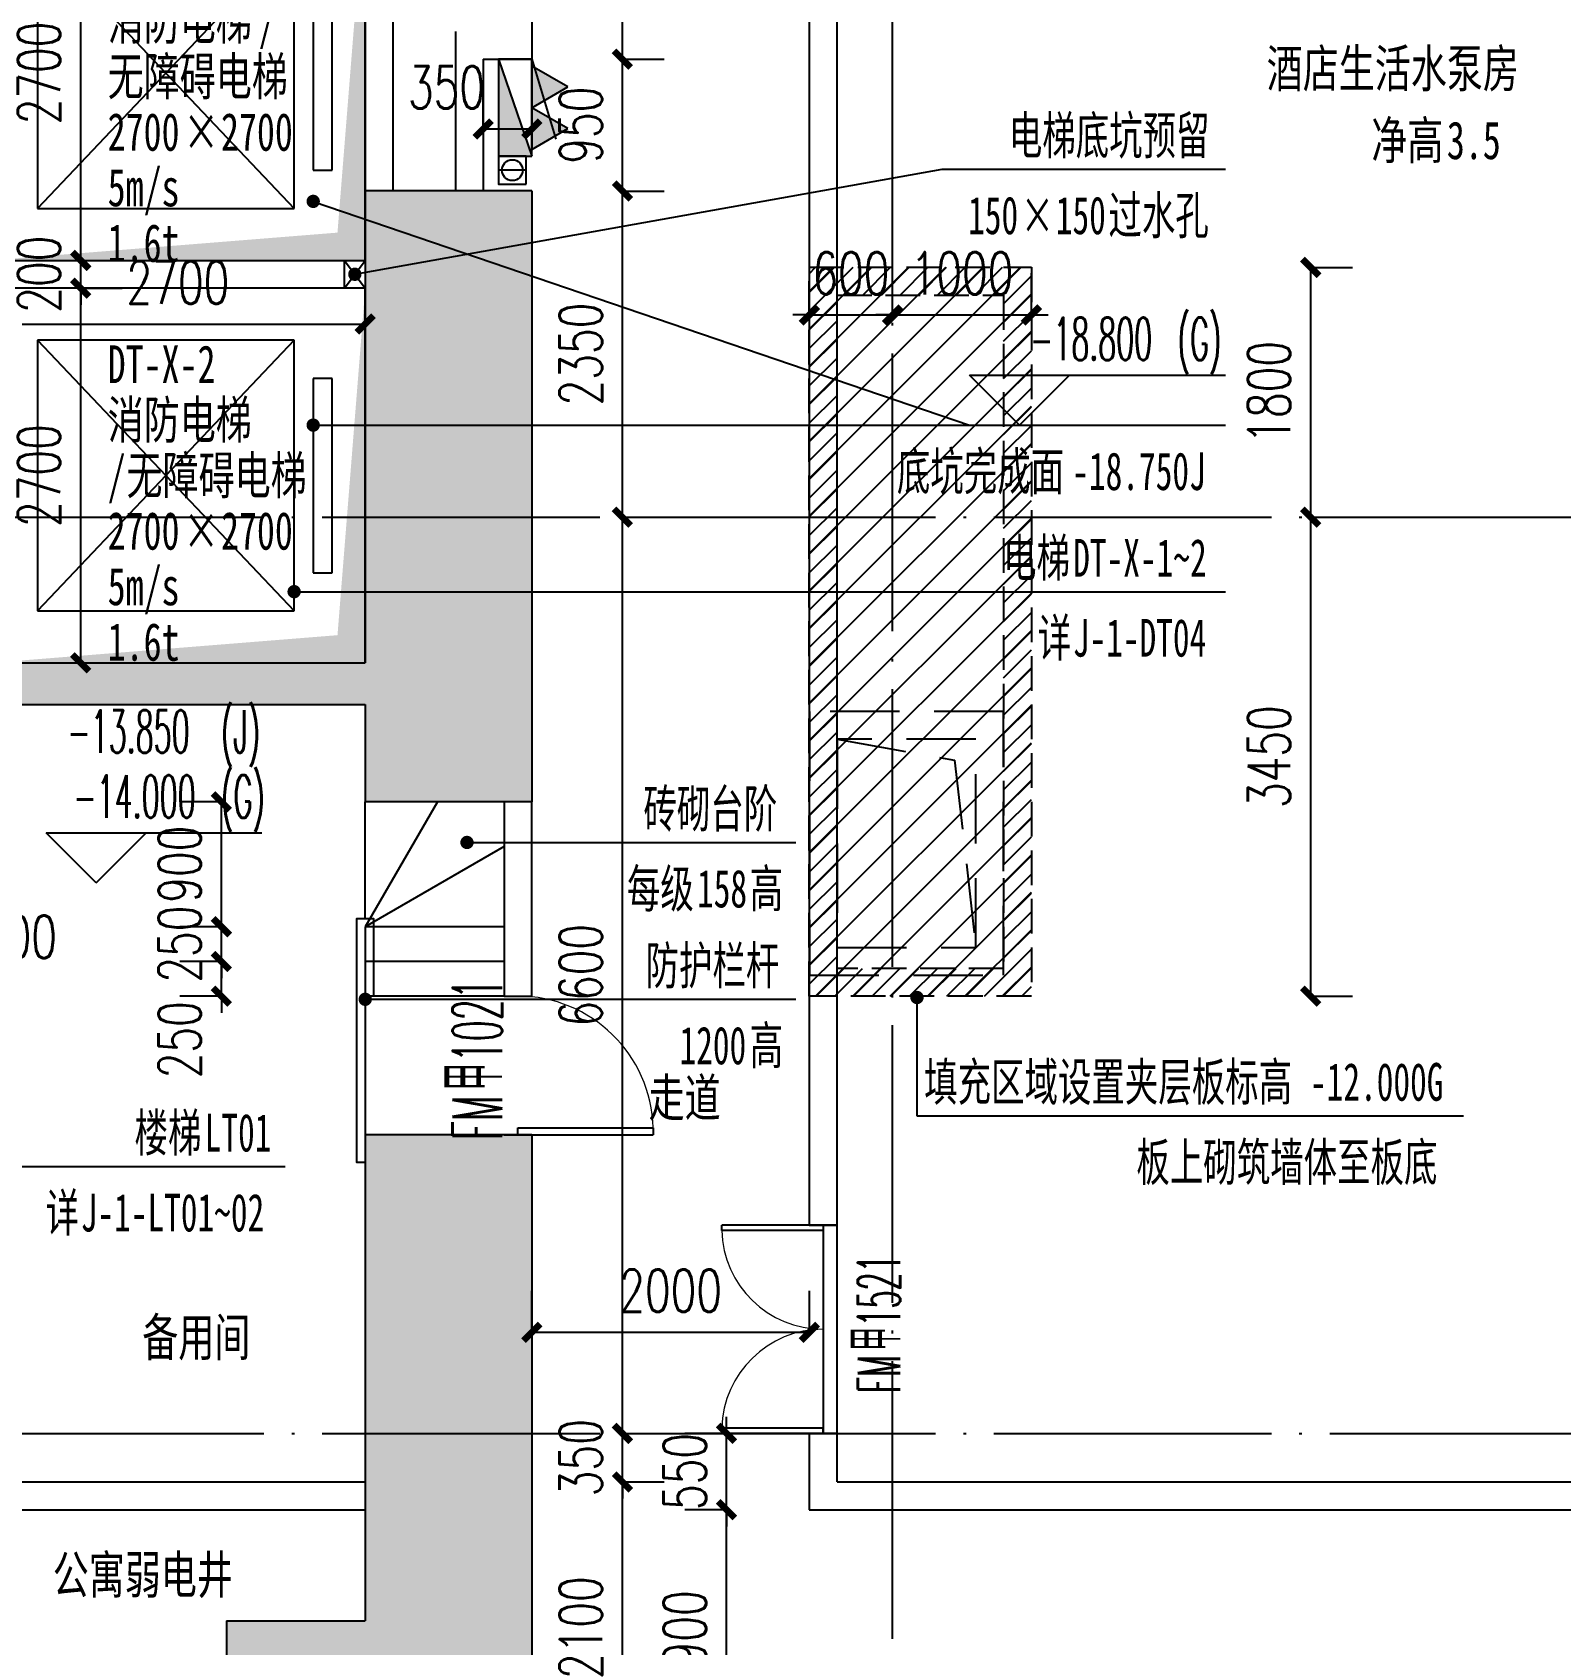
# Model space of a CAD drawing. Header units: millimetres. Extents: x 12325263 to 13848842, y -1463133 to 573208.
# Drawn here: x 12571797 to 12582812, y -1375810 to -1364193 of the extents above; entities that cross this region are included whole.
import ezdxf

# ---------------------------------------------------------------- set-up
doc = ezdxf.new("R2010")
doc.units = ezdxf.units.MM
doc.header["$LTSCALE"] = 1000
for name, pattern in [('ACAD_ISO02W100', [15, 12, -3]), ('DASH', [0.35, 0.25, -0.1]), ('DASHED2', [0.375, 0.25, -0.125]), ('DOTE', [2.42, 2, -0.2, 0.02, -0.2])]:
    doc.linetypes.add(name, pattern=pattern)
for name, color, linetype in [('#s-灭火器', 20, 'Continuous'), ('0夹层', 21, 'Continuous'), ('A-ANNO-DIMS', 83, 'Continuous'), ('A-ANNO-ELEV', 3, 'Continuous'), ('A-ANNO-IDEN', 2, 'Continuous'), ('A-ANNO-TEXT', 7, 'Continuous'), ('A-AXIS', 16, 'DOTE'), ('A-FLOR-EVTR', 2, 'Continuous'), ('A-WALL', 5, 'Continuous'), ('A-WALL-PATT', 8, 'Continuous'), ('A_WALL(防火墙)', 151, 'Continuous'), ('AXIS', 3, 'Continuous'), ('DOOR_FIRE', 1, 'Continuous'), ('DOOR_FIRE_TEXT', 7, 'Continuous'), ('EQUIP_消火栓', 7, 'Continuous'), ('PUB_DIM', 83, 'Continuous'), ('PUB_TEXT', 7, 'Continuous'), ('STAIR', 2, 'Continuous'), ('VPIPE-消防高', 3, 'Continuous'), ('建筑-楼板开洞', 251, 'Continuous'), ('投影线', 6, 'ACAD_ISO02W100'), ('水条件', 1, 'Continuous')]:
    doc.layers.add(name, color=color, linetype=linetype)
doc.styles.add('_TCH_DIM', font='SIMPLEX.shx', dxfattribs={"width": 0.7, "bigfont": 'GBCBIG.shx'})
doc.styles.add('_TCH_DIM_T3', font='SIMPLEX.shx', dxfattribs={"width": 0.705882, "bigfont": 'GBCBIG.shx'})
doc.styles.add('_TCH_WINDOW', font='SIMPLEX', dxfattribs={"width": 0.7, "height": 3.5, "bigfont": 'GBCBIG'})
doc.styles.add('TITXV', font='', dxfattribs={"width": 0.7})
doc.styles.add('宋体', font='', dxfattribs={"width": 0.65})
doc.styles.get('TITXV').set_extended_font_data('SimSun')
doc.styles.get('宋体').set_extended_font_data('SimSun')
doc.dimstyles.new('_TCH_ARCH&&120', dxfattribs={"dimtxt": 306, "dimasz": 120, "dimexe": 300, "dimexo": 360, "dimgap": 147, "dimtad": 1, "dimdec": 0, "dimzin": 0, "dimdsep": 46, "dimtxsty": '_TCH_DIM_T3', "dimblk": 'ARCHTICK', "dimcen": 0.09, "dimclrt": 7, "dimazin": 2, "dimtfac": 1, "dimtdec": 0, "dimtix": 1, "dimtmove": 2, "dimatfit": 3, "dimfxl": 1, "dimfxlon": 1, "dimtolj": 1, "dimtzin": 0, "dimarcsym": 0})

# ---------------------------------------------------------------- blocks, each defined once
blk = doc.blocks.new('asdgadfg')
at = {"layer": 'A-WALL-PATT'}
for points in [[(-30100, 20550), (-30100, 17150), (-29700, 17050), (-28900, 17150), (-28900, 20550)], [(-32800, 17050), (-32600, 16850), (-30100, 16850), (-29700, 17050), (-30100, 17150), (-32800, 17150)], [(-29700, 17050), (-30100, 16850), (-30100, 16150), (-28900, 16150), (-28900, 17150)], [(-30100, 13750), (-30100, 10250), (-28900, 9050), (-28900, 13750)], [(-31100, 9050), (-28900, 9050), (-30100, 10250), (-31100, 10250)]]:
    blk.add_hatch(color=256, dxfattribs=at).paths.add_polyline_path(points)
at = {"layer": 'A-WALL'}
for p, q in [((-30100, 20550), (-30100, 17150)), ((-28900, 20550), (-30100, 20550)), ((-28900, 20550), (-28900, 17150)), ((-32800, 17150), (-30100, 17150)), ((-28900, 17150), (-28900, 16150)), ((-32600, 16850), (-30100, 16850)), ((-30100, 16850), (-30100, 16150)), ((-28900, 16150), (-30100, 16150)), ((-30100, 13750), (-30100, 10250)), ((-28900, 13750), (-30100, 13750)), ((-28900, 13750), (-28900, 9050)), ((-31100, 10250), (-30100, 10250)), ((-31100, 10250), (-31100, 9050))]:
    blk.add_line(p, q, dxfattribs=at)
blk = doc.blocks.new('_ArchTick')
at = {"color": 0, "linetype": 'ByBlock', "const_width": 0.4}
blk.add_lwpolyline([(-0.5, -0.5), (0.5, 0.5)], dxfattribs=at)
blk = doc.blocks.new('*D5329')
at = {"layer": 'A-ANNO-DIMS', "color": 0, "lineweight": -2, "transparency": 16777216}
for p, q in [((311, 375), (612, 375)), ((312, -2325), (312, 375)), ((311, -2325), (612, -2325))]:
    blk.add_line(p, q, dxfattribs=at)
at = {"layer": 'Defpoints', "color": 0, "transparency": 16777216}
for p in [(-338, 375), (312, 375), (-338, -2325)]:
    blk.add_point(p, dxfattribs=at)
at = {"layer": 'A-ANNO-DIMS', "color": 0, "lineweight": -2, "transparency": 16777216, "xscale": 120, "yscale": 120, "zscale": 120}
for p, rotation in [((312, 375), 90), ((312, -2325), 270)]:
    blk.add_blockref('_ArchTick', p, dxfattribs=dict(at, rotation=rotation))
at = {"layer": 'A-ANNO-DIMS', "color": 7, "transparency": 16777216, "insert": (12, -975), "char_height": 306, "attachment_point": 5, "rotation": 90, "style": '_TCH_DIM_T3'}
blk.add_mtext('\\A1;2700', dxfattribs=at)
blk = doc.blocks.new('*D5330')
at = {"layer": 'A-ANNO-DIMS', "color": 0, "lineweight": -2, "transparency": 16777216}
for p, q in [((312, -2325), (312, -2205)), ((311, -2325), (612, -2325)), ((312, -2525), (312, -2325)), ((311, -2525), (612, -2525)), ((312, -2525), (312, -2645))]:
    blk.add_line(p, q, dxfattribs=at)
at = {"layer": 'Defpoints', "color": 0, "transparency": 16777216}
for p in [(-338, -2325), (312, -2325), (-338, -2525)]:
    blk.add_point(p, dxfattribs=at)
at = {"layer": 'A-ANNO-DIMS', "color": 0, "lineweight": -2, "transparency": 16777216, "xscale": 120, "yscale": 120, "zscale": 120}
for p, rotation in [((312, -2325), 270), ((312, -2525), 90)]:
    blk.add_blockref('_ArchTick', p, dxfattribs=dict(at, rotation=rotation))
at = {"layer": 'A-ANNO-DIMS', "color": 7, "transparency": 16777216, "insert": (12, -2425), "char_height": 306, "attachment_point": 5, "rotation": 90, "style": '_TCH_DIM_T3'}
blk.add_mtext('\\A1;200', dxfattribs=at)
blk = doc.blocks.new('*D5331')
at = {"layer": 'A-ANNO-DIMS', "color": 0, "lineweight": -2, "transparency": 16777216}
for p, q in [((311, -2525), (612, -2525)), ((312, -5225), (312, -2525)), ((311, -5225), (612, -5225))]:
    blk.add_line(p, q, dxfattribs=at)
at = {"layer": 'Defpoints', "color": 0, "transparency": 16777216}
for p in [(-338, -2525), (312, -2525), (-338, -5225)]:
    blk.add_point(p, dxfattribs=at)
at = {"layer": 'A-ANNO-DIMS', "color": 0, "lineweight": -2, "transparency": 16777216, "xscale": 120, "yscale": 120, "zscale": 120}
for p, rotation in [((312, -2525), 90), ((312, -5225), 270)]:
    blk.add_blockref('_ArchTick', p, dxfattribs=dict(at, rotation=rotation))
at = {"layer": 'A-ANNO-DIMS', "color": 7, "transparency": 16777216, "insert": (12, -3875), "char_height": 306, "attachment_point": 5, "rotation": 90, "style": '_TCH_DIM_T3'}
blk.add_mtext('\\A1;2700', dxfattribs=at)
blk = doc.blocks.new('*D5332')
at = {"layer": 'A-ANNO-DIMS', "color": 0, "lineweight": -2, "transparency": 16777216}
for p, q in [((-338, -2783), (-338, -3084)), ((-338, -2784), (2362, -2784)), ((2362, -2783), (2362, -3084))]:
    blk.add_line(p, q, dxfattribs=at)
at = {"layer": 'Defpoints', "color": 0, "transparency": 16777216}
for p in [(-338, -2325), (2362, -2325), (2362, -2784)]:
    blk.add_point(p, dxfattribs=at)
at = {"layer": 'A-ANNO-DIMS', "color": 0, "lineweight": -2, "transparency": 16777216, "xscale": 120, "yscale": 120, "zscale": 120, "rotation": 180}
blk.add_blockref('_ArchTick', (-338, -2784), dxfattribs=at)
at = {"layer": 'A-ANNO-DIMS', "color": 0, "lineweight": -2, "transparency": 16777216, "xscale": 120, "yscale": 120, "zscale": 120}
blk.add_blockref('_ArchTick', (2362, -2784), dxfattribs=at)
at = {"layer": 'A-ANNO-DIMS', "color": 7, "transparency": 16777216, "insert": (1012, -2484), "char_height": 306, "attachment_point": 5, "style": '_TCH_DIM_T3'}
blk.add_mtext('\\A1;2700', dxfattribs=at)
blk = doc.blocks.new('asdfadfadgf')
for p, q in [((0, 100), (150, 300)), ((0, 300), (150, 100))]:
    blk.add_line(p, q)
blk.add_lwpolyline([(150, 300), (150, 100), (0, 100), (0, 300)], close=True)
blk = doc.blocks.new('管位')
at = {"layer": '水条件'}
blk.add_line((12573126, 675360), (12573126, 675160), dxfattribs=at)
blk.add_lwpolyline([(12573026, 675360), (12573226, 675360), (12573226, 675160), (12573026, 675160)], close=True, dxfattribs=at)
blk = doc.blocks.new('灭火器')
at = {"layer": '#s-灭火器', "ltscale": 1000}
for points in [[(292444, 59707), (292144, 59707), (292294, 59447)], [(292744, 59707), (292444, 59707), (292594, 59447)]]:
    blk.add_hatch(color=256, dxfattribs=at).paths.add_polyline_path(points)
for points in [[(292294, 59447), (292444, 59707), (292144, 59707)], [(292594, 59447), (292744, 59707), (292444, 59707)]]:
    blk.add_lwpolyline(points, close=True, dxfattribs=at)
blk = doc.blocks.new('$TWTSYS$00000508')
for p, q in [((-0.5, 0.5), (0.324, 1.224)), ((-0.5, 0.5), (-0.5, -0.5)), ((-0.5, -0.5), (0.5, 0.5)), ((0.5, 0.5), (-0.5, 0.5)), ((0.5, -0.5), (0.5, 0.5)), ((-0.5, -0.5), (0.5, -0.5))]:
    blk.add_line(p, q)
blk.add_solid([(0.5, -0.5), (0.5, 0.5), (-0.5, -0.5)])
blk = doc.blocks.new('消火栓')
at = {"layer": '#s-灭火器', "rotation": 180.0000000000001}
blk.add_blockref('灭火器', (12864422, 734932), dxfattribs=at)
at = {"layer": 'EQUIP_消火栓', "xscale": 700, "yscale": 240, "zscale": 700}
blk.add_blockref('$TWTSYS$00000508', (12571978, 675105), dxfattribs=at)
blk = doc.blocks.new('asdfsadfasdfsa')
at = {"layer": 'VPIPE-消防高'}
blk.add_circle((17060, -9750), 75, dxfattribs=at)
at = {"rotation": 270}
blk.add_blockref('消火栓', (-658025, 12562678), dxfattribs=at)
at = {"layer": '水条件', "xscale": -1, "rotation": 270}
blk.add_blockref('管位', (-658200, -12582876), dxfattribs=at)
blk = doc.blocks.new('agadgsgh')
at = {"layer": '投影线', "linetype": 'DASHED2', "ltscale": 2}
for points in [[(4500, -68700), (4500, -66800), (3100, -66800), (3100, -68700)], [(4300, -68500), (4300, -67000), (3300, -67000), (3300, -68500)]]:
    blk.add_lwpolyline(points, close=True, dxfattribs=at)
blk.add_lwpolyline([(3300, -67000), (4147, -67151), (4300, -68500)], dxfattribs=at)
blk = doc.blocks.new('qlzw')
at = {"layer": 'A-AXIS'}
for p, q in [((12444566.8, 979489.8), (12444566.8, 1082089.8)), ((12411416.8, 1014189.8), (12486866.8, 1014189.8)), ((12411416.8, 1007589.8), (12486866.8, 1007589.8))]:
    blk.add_line(p, q, dxfattribs=at)
blk = doc.blocks.new('*D3211')
at = {"layer": 'A-ANNO-DIMS', "color": 0, "lineweight": -2, "transparency": 16777216}
for p, q in [((12573160, -1370887), (12573160, -1370767)), ((12573161, -1370887), (12572860, -1370887)), ((12573160, -1371137), (12573160, -1370887)), ((12573161, -1371137), (12572860, -1371137)), ((12573160, -1371137), (12573160, -1371257))]:
    blk.add_line(p, q, dxfattribs=at)
at = {"layer": 'Defpoints', "color": 0, "transparency": 16777216}
for p in [(12573160, -1370887), (12574197, -1370887), (12574197, -1371137)]:
    blk.add_point(p, dxfattribs=at)
at = {"layer": 'A-ANNO-DIMS', "color": 0, "lineweight": -2, "transparency": 16777216, "xscale": 120, "yscale": 120, "zscale": 120}
for p, rotation in [((12573160, -1370887), 270), ((12573160, -1371137), 90)]:
    blk.add_blockref('_ArchTick', p, dxfattribs=dict(at, rotation=rotation))
at = {"layer": 'A-ANNO-DIMS', "color": 7, "transparency": 16777216, "insert": (12572860, -1371451), "char_height": 306, "attachment_point": 5, "rotation": 90, "style": '_TCH_DIM_T3'}
blk.add_mtext('\\A1;250', dxfattribs=at)
blk = doc.blocks.new('*D3212')
at = {"layer": 'A-ANNO-DIMS', "color": 0, "lineweight": -2, "transparency": 16777216}
for p, q in [((12573160, -1370637), (12573160, -1370517)), ((12573161, -1370637), (12572860, -1370637)), ((12573160, -1370887), (12573160, -1370637)), ((12573161, -1370887), (12572860, -1370887)), ((12573160, -1370887), (12573160, -1371007))]:
    blk.add_line(p, q, dxfattribs=at)
at = {"layer": 'Defpoints', "color": 0, "transparency": 16777216}
for p in [(12573160, -1370637), (12574197, -1370637), (12574197, -1370887)]:
    blk.add_point(p, dxfattribs=at)
at = {"layer": 'A-ANNO-DIMS', "color": 0, "lineweight": -2, "transparency": 16777216, "xscale": 120, "yscale": 120, "zscale": 120}
for p, rotation in [((12573160, -1370637), 270), ((12573160, -1370887), 90)]:
    blk.add_blockref('_ArchTick', p, dxfattribs=dict(at, rotation=rotation))
at = {"layer": 'A-ANNO-DIMS', "color": 7, "transparency": 16777216, "insert": (12572860, -1370762), "char_height": 306, "attachment_point": 5, "rotation": 90, "style": '_TCH_DIM_T3'}
blk.add_mtext('\\A1;250', dxfattribs=at)
blk = doc.blocks.new('*D3213')
at = {"layer": 'A-ANNO-DIMS', "color": 0, "lineweight": -2, "transparency": 16777216}
for p, q in [((12573161, -1369737), (12572860, -1369737)), ((12573160, -1370637), (12573160, -1369737)), ((12573161, -1370637), (12572860, -1370637))]:
    blk.add_line(p, q, dxfattribs=at)
at = {"layer": 'Defpoints', "color": 0, "transparency": 16777216}
for p in [(12573160, -1369737), (12574197, -1369737), (12574197, -1370637)]:
    blk.add_point(p, dxfattribs=at)
at = {"layer": 'A-ANNO-DIMS', "color": 0, "lineweight": -2, "transparency": 16777216, "xscale": 120, "yscale": 120, "zscale": 120}
for p, rotation in [((12573160, -1369737), 90), ((12573160, -1370637), 270)]:
    blk.add_blockref('_ArchTick', p, dxfattribs=dict(at, rotation=rotation))
at = {"layer": 'A-ANNO-DIMS', "color": 7, "transparency": 16777216, "insert": (12572860, -1370187), "char_height": 306, "attachment_point": 5, "rotation": 90, "style": '_TCH_DIM_T3'}
blk.add_mtext('\\A1;900', dxfattribs=at)
blk = doc.blocks.new('*D3240')
at = {"layer": 'A-ANNO-DIMS', "color": 0, "lineweight": -2, "transparency": 16777216}
for p, q in [((12575047, -1364891), (12575047, -1364590)), ((12575397, -1364891), (12575397, -1364590)), ((12575047, -1364890), (12575397, -1364890))]:
    blk.add_line(p, q, dxfattribs=at)
at = {"layer": 'Defpoints', "color": 0, "transparency": 16777216}
for p in [(12575397, -1364890), (12575047, -1365357), (12575397, -1365357)]:
    blk.add_point(p, dxfattribs=at)
at = {"layer": 'A-ANNO-DIMS', "color": 0, "lineweight": -2, "transparency": 16777216, "xscale": 120, "yscale": 120, "zscale": 120, "rotation": 180}
blk.add_blockref('_ArchTick', (12575047, -1364890), dxfattribs=at)
at = {"layer": 'A-ANNO-DIMS', "color": 0, "lineweight": -2, "transparency": 16777216, "xscale": 120, "yscale": 120, "zscale": 120}
blk.add_blockref('_ArchTick', (12575397, -1364890), dxfattribs=at)
at = {"layer": 'A-ANNO-DIMS', "color": 7, "transparency": 16777216, "insert": (12574782, -1364590), "char_height": 306, "attachment_point": 5, "style": '_TCH_DIM_T3'}
blk.add_mtext('\\A1;350', dxfattribs=at)
blk = doc.blocks.new('*D3365')
at = {"layer": 'A-ANNO-DIMS', "color": 0, "lineweight": -2, "transparency": 16777216}
for p, q in [((12581009, -1365887), (12581310, -1365887)), ((12581010, -1367687), (12581010, -1365887)), ((12581009, -1367687), (12581310, -1367687))]:
    blk.add_line(p, q, dxfattribs=at)
at = {"layer": 'Defpoints', "color": 0, "transparency": 16777216}
for p in [(12578997, -1365887), (12581010, -1365887), (12578997, -1367687)]:
    blk.add_point(p, dxfattribs=at)
at = {"layer": 'A-ANNO-DIMS', "color": 0, "lineweight": -2, "transparency": 16777216, "xscale": 120, "yscale": 120, "zscale": 120}
for p, rotation in [((12581010, -1365887), 90), ((12581010, -1367687), 270)]:
    blk.add_blockref('_ArchTick', p, dxfattribs=dict(at, rotation=rotation))
at = {"layer": 'A-ANNO-DIMS', "color": 7, "transparency": 16777216, "insert": (12580710, -1366787), "char_height": 306, "attachment_point": 5, "rotation": 90, "style": '_TCH_DIM_T3'}
blk.add_mtext('\\A1;1800', dxfattribs=at)
blk = doc.blocks.new('*D3366')
at = {"layer": 'A-ANNO-DIMS', "color": 0, "lineweight": -2, "transparency": 16777216}
for p, q in [((12581009, -1367687), (12581310, -1367687)), ((12581010, -1371137), (12581010, -1367687)), ((12581009, -1371137), (12581310, -1371137))]:
    blk.add_line(p, q, dxfattribs=at)
at = {"layer": 'Defpoints', "color": 0, "transparency": 16777216}
for p in [(12578997, -1367687), (12581010, -1367687), (12578997, -1371137)]:
    blk.add_point(p, dxfattribs=at)
at = {"layer": 'A-ANNO-DIMS', "color": 0, "lineweight": -2, "transparency": 16777216, "xscale": 120, "yscale": 120, "zscale": 120}
for p, rotation in [((12581010, -1367687), 90), ((12581010, -1371137), 270)]:
    blk.add_blockref('_ArchTick', p, dxfattribs=dict(at, rotation=rotation))
at = {"layer": 'A-ANNO-DIMS', "color": 7, "transparency": 16777216, "insert": (12580710, -1369412), "char_height": 306, "attachment_point": 5, "rotation": 90, "style": '_TCH_DIM_T3'}
blk.add_mtext('\\A1;3450', dxfattribs=at)
blk = doc.blocks.new('*D3367')
at = {"layer": 'A-ANNO-DIMS', "color": 0, "lineweight": -2, "transparency": 16777216}
for p, q in [((12577397, -1366231), (12577397, -1365930)), ((12577997, -1366231), (12577997, -1365930)), ((12577397, -1366230), (12577277, -1366230)), ((12577397, -1366230), (12577997, -1366230)), ((12577997, -1366230), (12578117, -1366230))]:
    blk.add_line(p, q, dxfattribs=at)
at = {"layer": 'Defpoints', "color": 0, "transparency": 16777216}
for p in [(12577997, -1366230), (12577397, -1366897), (12577997, -1366897)]:
    blk.add_point(p, dxfattribs=at)
at = {"layer": 'A-ANNO-DIMS', "color": 0, "lineweight": -2, "transparency": 16777216, "xscale": 120, "yscale": 120, "zscale": 120}
blk.add_blockref('_ArchTick', (12577397, -1366230), dxfattribs=at)
at = {"layer": 'A-ANNO-DIMS', "color": 0, "lineweight": -2, "transparency": 16777216, "xscale": 120, "yscale": 120, "zscale": 120, "rotation": 180}
blk.add_blockref('_ArchTick', (12577997, -1366230), dxfattribs=at)
at = {"layer": 'A-ANNO-DIMS', "color": 7, "transparency": 16777216, "insert": (12577697, -1365930), "char_height": 306, "attachment_point": 5, "style": '_TCH_DIM_T3'}
blk.add_mtext('\\A1;600', dxfattribs=at)
blk = doc.blocks.new('*D3368')
at = {"layer": 'A-ANNO-DIMS', "color": 0, "lineweight": -2, "transparency": 16777216}
for p, q in [((12577997, -1366231), (12577997, -1365930)), ((12578997, -1366231), (12578997, -1365930)), ((12577997, -1366230), (12577877, -1366230)), ((12577997, -1366230), (12578997, -1366230)), ((12578997, -1366230), (12579117, -1366230))]:
    blk.add_line(p, q, dxfattribs=at)
at = {"layer": 'Defpoints', "color": 0, "transparency": 16777216}
for p in [(12578997, -1366230), (12577997, -1366897), (12578997, -1366897)]:
    blk.add_point(p, dxfattribs=at)
at = {"layer": 'A-ANNO-DIMS', "color": 0, "lineweight": -2, "transparency": 16777216, "xscale": 120, "yscale": 120, "zscale": 120}
blk.add_blockref('_ArchTick', (12577997, -1366230), dxfattribs=at)
at = {"layer": 'A-ANNO-DIMS', "color": 0, "lineweight": -2, "transparency": 16777216, "xscale": 120, "yscale": 120, "zscale": 120, "rotation": 180}
blk.add_blockref('_ArchTick', (12578997, -1366230), dxfattribs=at)
at = {"layer": 'A-ANNO-DIMS', "color": 7, "transparency": 16777216, "insert": (12578497, -1365930), "char_height": 306, "attachment_point": 5, "style": '_TCH_DIM_T3'}
blk.add_mtext('\\A1;1000', dxfattribs=at)
blk = doc.blocks.new('*D3398')
at = {"layer": 'A-ANNO-DIMS', "color": 0, "lineweight": -2, "transparency": 16777216}
for p, q in [((12571297, -1371010), (12571177, -1371010)), ((12571297, -1371009), (12571297, -1371310)), ((12571297, -1371010), (12571397, -1371010)), ((12571397, -1371009), (12571397, -1371310)), ((12571397, -1371010), (12571517, -1371010))]:
    blk.add_line(p, q, dxfattribs=at)
at = {"layer": 'Defpoints', "color": 0, "transparency": 16777216}
for p in [(12571297, -1370037), (12571397, -1370037), (12571397, -1371010)]:
    blk.add_point(p, dxfattribs=at)
at = {"layer": 'A-ANNO-DIMS', "color": 0, "lineweight": -2, "transparency": 16777216, "xscale": 120, "yscale": 120, "zscale": 120}
blk.add_blockref('_ArchTick', (12571297, -1371010), dxfattribs=at)
at = {"layer": 'A-ANNO-DIMS', "color": 0, "lineweight": -2, "transparency": 16777216, "xscale": 120, "yscale": 120, "zscale": 120, "rotation": 180}
blk.add_blockref('_ArchTick', (12571397, -1371010), dxfattribs=at)
at = {"layer": 'A-ANNO-DIMS', "color": 7, "transparency": 16777216, "insert": (12571697, -1370710), "char_height": 306, "attachment_point": 5, "style": '_TCH_DIM_T3'}
blk.add_mtext('\\A1;100', dxfattribs=at)
blk = doc.blocks.new('*D3491')
at = {"layer": 'Defpoints', "color": 0, "transparency": 16777216}
for p in [(12576800, -1374287), (12577497, -1374287), (12577497, -1374837)]:
    blk.add_point(p, dxfattribs=at)
at = {"layer": 'PUB_DIM', "color": 0, "lineweight": -2, "transparency": 16777216}
for p, q in [((12576800, -1374287), (12576800, -1374167)), ((12576801, -1374287), (12576500, -1374287)), ((12576800, -1374837), (12576800, -1374287)), ((12576801, -1374837), (12576500, -1374837)), ((12576800, -1374837), (12576800, -1374957))]:
    blk.add_line(p, q, dxfattribs=at)
at = {"layer": 'PUB_DIM', "color": 0, "lineweight": -2, "transparency": 16777216, "xscale": 120, "yscale": 120, "zscale": 120}
for p, rotation in [((12576800, -1374287), 270), ((12576800, -1374837), 90)]:
    blk.add_blockref('_ArchTick', p, dxfattribs=dict(at, rotation=rotation))
at = {"layer": 'PUB_DIM', "color": 7, "transparency": 16777216, "insert": (12576500, -1374562), "char_height": 306, "attachment_point": 5, "rotation": 90, "style": '_TCH_DIM_T3'}
blk.add_mtext('\\A1;550', dxfattribs=at)
blk = doc.blocks.new('*D3492')
at = {"layer": 'Defpoints', "color": 0, "transparency": 16777216}
for p in [(12576800, -1374837), (12577497, -1374837), (12577497, -1376737)]:
    blk.add_point(p, dxfattribs=at)
at = {"layer": 'PUB_DIM', "color": 0, "lineweight": -2, "transparency": 16777216}
for p, q in [((12576801, -1374837), (12576500, -1374837)), ((12576800, -1376737), (12576800, -1374837)), ((12576801, -1376737), (12576500, -1376737))]:
    blk.add_line(p, q, dxfattribs=at)
at = {"layer": 'PUB_DIM', "color": 0, "lineweight": -2, "transparency": 16777216, "xscale": 120, "yscale": 120, "zscale": 120}
for p, rotation in [((12576800, -1374837), 90), ((12576800, -1376737), 270)]:
    blk.add_blockref('_ArchTick', p, dxfattribs=dict(at, rotation=rotation))
at = {"layer": 'PUB_DIM', "color": 7, "transparency": 16777216, "insert": (12576500, -1375787), "char_height": 306, "attachment_point": 5, "rotation": 90, "style": '_TCH_DIM_T3'}
blk.add_mtext('\\A1;1900', dxfattribs=at)
blk = doc.blocks.new('*D3501')
at = {"layer": 'Defpoints', "color": 0, "transparency": 16777216}
for p in [(12575397, -1363137), (12576050, -1363137), (12575397, -1364387)]:
    blk.add_point(p, dxfattribs=at)
at = {"layer": 'PUB_DIM', "color": 0, "lineweight": -2, "transparency": 16777216}
for p, q in [((12576049, -1363137), (12576350, -1363137)), ((12576050, -1364387), (12576050, -1363137)), ((12576049, -1364387), (12576350, -1364387))]:
    blk.add_line(p, q, dxfattribs=at)
at = {"layer": 'PUB_DIM', "color": 0, "lineweight": -2, "transparency": 16777216, "xscale": 120, "yscale": 120, "zscale": 120}
for p, rotation in [((12576050, -1363137), 90), ((12576050, -1364387), 270)]:
    blk.add_blockref('_ArchTick', p, dxfattribs=dict(at, rotation=rotation))
at = {"layer": 'PUB_DIM', "color": 7, "transparency": 16777216, "insert": (12575750, -1363762), "char_height": 306, "attachment_point": 5, "rotation": 90, "style": '_TCH_DIM_T3'}
blk.add_mtext('\\A1;1250', dxfattribs=at)
blk = doc.blocks.new('*D3502')
at = {"layer": 'Defpoints', "color": 0, "transparency": 16777216}
for p in [(12575397, -1364387), (12576050, -1364387), (12575397, -1365337)]:
    blk.add_point(p, dxfattribs=at)
at = {"layer": 'PUB_DIM', "color": 0, "lineweight": -2, "transparency": 16777216}
for p, q in [((12576049, -1364387), (12576350, -1364387)), ((12576050, -1365337), (12576050, -1364387)), ((12576049, -1365337), (12576350, -1365337))]:
    blk.add_line(p, q, dxfattribs=at)
at = {"layer": 'PUB_DIM', "color": 0, "lineweight": -2, "transparency": 16777216, "xscale": 120, "yscale": 120, "zscale": 120}
for p, rotation in [((12576050, -1364387), 90), ((12576050, -1365337), 270)]:
    blk.add_blockref('_ArchTick', p, dxfattribs=dict(at, rotation=rotation))
at = {"layer": 'PUB_DIM', "color": 7, "transparency": 16777216, "insert": (12575750, -1364862), "char_height": 306, "attachment_point": 5, "rotation": 90, "style": '_TCH_DIM_T3'}
blk.add_mtext('\\A1;950', dxfattribs=at)
blk = doc.blocks.new('*D3503')
at = {"layer": 'Defpoints', "color": 0, "transparency": 16777216}
for p in [(12575397, -1365337), (12576050, -1365337), (12575397, -1367687)]:
    blk.add_point(p, dxfattribs=at)
at = {"layer": 'PUB_DIM', "color": 0, "lineweight": -2, "transparency": 16777216}
for p, q in [((12576049, -1365337), (12576350, -1365337)), ((12576050, -1367687), (12576050, -1365337)), ((12576049, -1367687), (12576350, -1367687))]:
    blk.add_line(p, q, dxfattribs=at)
at = {"layer": 'PUB_DIM', "color": 0, "lineweight": -2, "transparency": 16777216, "xscale": 120, "yscale": 120, "zscale": 120}
for p, rotation in [((12576050, -1365337), 90), ((12576050, -1367687), 270)]:
    blk.add_blockref('_ArchTick', p, dxfattribs=dict(at, rotation=rotation))
at = {"layer": 'PUB_DIM', "color": 7, "transparency": 16777216, "insert": (12575750, -1366512), "char_height": 306, "attachment_point": 5, "rotation": 90, "style": '_TCH_DIM_T3'}
blk.add_mtext('\\A1;2350', dxfattribs=at)
blk = doc.blocks.new('*D3504')
at = {"layer": 'Defpoints', "color": 0, "transparency": 16777216}
for p in [(12575397, -1367687), (12576050, -1367687), (12575397, -1374287)]:
    blk.add_point(p, dxfattribs=at)
at = {"layer": 'PUB_DIM', "color": 0, "lineweight": -2, "transparency": 16777216}
for p, q in [((12576049, -1367687), (12576350, -1367687)), ((12576050, -1374287), (12576050, -1367687)), ((12576049, -1374287), (12576350, -1374287))]:
    blk.add_line(p, q, dxfattribs=at)
at = {"layer": 'PUB_DIM', "color": 0, "lineweight": -2, "transparency": 16777216, "xscale": 120, "yscale": 120, "zscale": 120}
for p, rotation in [((12576050, -1367687), 90), ((12576050, -1374287), 270)]:
    blk.add_blockref('_ArchTick', p, dxfattribs=dict(at, rotation=rotation))
at = {"layer": 'PUB_DIM', "color": 7, "transparency": 16777216, "insert": (12575750, -1370987), "char_height": 306, "attachment_point": 5, "rotation": 90, "style": '_TCH_DIM_T3'}
blk.add_mtext('\\A1;6600', dxfattribs=at)
blk = doc.blocks.new('*D3505')
at = {"layer": 'Defpoints', "color": 0, "transparency": 16777216}
for p in [(12575397, -1374287), (12576050, -1374287), (12575397, -1374637)]:
    blk.add_point(p, dxfattribs=at)
at = {"layer": 'PUB_DIM', "color": 0, "lineweight": -2, "transparency": 16777216}
for p, q in [((12576050, -1374287), (12576050, -1374167)), ((12576049, -1374287), (12576350, -1374287)), ((12576050, -1374637), (12576050, -1374287)), ((12576049, -1374637), (12576350, -1374637)), ((12576050, -1374637), (12576050, -1374757))]:
    blk.add_line(p, q, dxfattribs=at)
at = {"layer": 'PUB_DIM', "color": 0, "lineweight": -2, "transparency": 16777216, "xscale": 120, "yscale": 120, "zscale": 120}
for p, rotation in [((12576050, -1374287), 270), ((12576050, -1374637), 90)]:
    blk.add_blockref('_ArchTick', p, dxfattribs=dict(at, rotation=rotation))
at = {"layer": 'PUB_DIM', "color": 7, "transparency": 16777216, "insert": (12575750, -1374462), "char_height": 306, "attachment_point": 5, "rotation": 90, "style": '_TCH_DIM_T3'}
blk.add_mtext('\\A1;350', dxfattribs=at)
blk = doc.blocks.new('*D3506')
at = {"layer": 'Defpoints', "color": 0, "transparency": 16777216}
for p in [(12575397, -1374637), (12576050, -1374637), (12575397, -1376737)]:
    blk.add_point(p, dxfattribs=at)
at = {"layer": 'PUB_DIM', "color": 0, "lineweight": -2, "transparency": 16777216}
for p, q in [((12576049, -1374637), (12576350, -1374637)), ((12576050, -1376737), (12576050, -1374637)), ((12576049, -1376737), (12576350, -1376737))]:
    blk.add_line(p, q, dxfattribs=at)
at = {"layer": 'PUB_DIM', "color": 0, "lineweight": -2, "transparency": 16777216, "xscale": 120, "yscale": 120, "zscale": 120}
for p, rotation in [((12576050, -1374637), 90), ((12576050, -1376737), 270)]:
    blk.add_blockref('_ArchTick', p, dxfattribs=dict(at, rotation=rotation))
at = {"layer": 'PUB_DIM', "color": 7, "transparency": 16777216, "insert": (12575750, -1375687), "char_height": 306, "attachment_point": 5, "rotation": 90, "style": '_TCH_DIM_T3'}
blk.add_mtext('\\A1;2100', dxfattribs=at)
blk = doc.blocks.new('*D3677')
at = {"layer": 'A-ANNO-DIMS', "color": 0, "lineweight": -2, "transparency": 16777216}
for p, q in [((12575397, -1373560), (12575397, -1373259)), ((12577397, -1373560), (12577397, -1373259)), ((12575397, -1373559), (12577397, -1373559))]:
    blk.add_line(p, q, dxfattribs=at)
at = {"layer": 'Defpoints', "color": 0, "transparency": 16777216}
for p in [(12577397, -1373559), (12575397, -1374537), (12577397, -1374537)]:
    blk.add_point(p, dxfattribs=at)
at = {"layer": 'A-ANNO-DIMS', "color": 0, "lineweight": -2, "transparency": 16777216, "xscale": 120, "yscale": 120, "zscale": 120, "rotation": 180}
blk.add_blockref('_ArchTick', (12575397, -1373559), dxfattribs=at)
at = {"layer": 'A-ANNO-DIMS', "color": 0, "lineweight": -2, "transparency": 16777216, "xscale": 120, "yscale": 120, "zscale": 120}
blk.add_blockref('_ArchTick', (12577397, -1373559), dxfattribs=at)
at = {"layer": 'A-ANNO-DIMS', "color": 7, "transparency": 16777216, "insert": (12576397, -1373259), "char_height": 306, "attachment_point": 5, "style": '_TCH_DIM_T3'}
blk.add_mtext('\\A1;2000', dxfattribs=at)
blk = doc.blocks.new('$DorLib2D$00000002')
for p, q in [((-0.5, 0), (-0.5, 0.4875)), ((-0.475, 0.4875), (-0.5, 0.4875)), ((-0.475, 0), (-0.475, 0.4875)), ((0.475, 0), (0.475, 0.4875)), ((0.475, 0.4875), (0.5, 0.4875)), ((0.5, 0), (0.5, 0.4875)), ((-0.5, 0), (-0.475, 0)), ((0.5, 0), (0.475, 0))]:
    blk.add_line(p, q)
at = {"lineweight": 13}
for centre, start, end in [((-0.4875, 0), 0, 88.53072), ((0.4875, 0), 91.46928, 180)]:
    blk.add_arc(centre, 0.4875, start, end, dxfattribs=at)
blk = doc.blocks.new('$DorLib2D$00000001')
for p, q in [((0.45, 0.975), (0.5, 0.975)), ((0.45, 0), (0.45, 0.975)), ((0.5, 0), (0.5, 0.975)), ((0.5, 0), (0.45, 0))]:
    blk.add_line(p, q)
at = {"lineweight": 13}
blk.add_arc((0.475, 0), 0.975, 91.4693, 180, dxfattribs=at)
blk = doc.blocks.new('asdfadsgdsfgf')
at = {"layer": '建筑-楼板开洞'}
h = blk.add_hatch(color=256, dxfattribs=at)
h.dxf.hatch_style = 1
h.paths.add_polyline_path([(2362.5, 375), (2362.5, -2325), (-337.5, -2325), (2162.5, -2125)])
h = blk.add_hatch(color=256, dxfattribs=at)
h.dxf.hatch_style = 1
h.paths.add_polyline_path([(2362.5, -2525), (2362.5, -5225), (-337.5, -5225), (2162.5, -5025)])
at = {"layer": 'A-FLOR-EVTR'}
for p, q in [((1850, 0), (0, 0)), ((0, 0), (0, -1950)), ((1850, 0), (0, -1950)), ((0, 0), (1850, -1950)), ((1850, -1950), (1850, 0)), ((2125, -275), (1987.5, -275)), ((1987.5, -275), (1987.5, -1675)), ((2125, -1675), (2125, -275)), ((1987.5, -1675), (2125, -1675)), ((0, -1950), (1850, -1950)), ((1850, -2900), (0, -2900)), ((0, -2900), (0, -4850)), ((1850, -2900), (0, -4850)), ((0, -2900), (1850, -4850)), ((1850, -4850), (1850, -2900)), ((2125, -3175), (1987.5, -3175)), ((1987.5, -3175), (1987.5, -4575)), ((2125, -4575), (2125, -3175)), ((1987.5, -4575), (2125, -4575)), ((0, -4850), (1850, -4850))]:
    blk.add_line(p, q, dxfattribs=at)
for points in [[(2362.5, -2325), (2362.5, 375), (-337.5, 375), (-337.5, -2325)], [(2362.5, -5225), (2362.5, -2525), (-337.5, -2525), (-337.5, -5225)]]:
    blk.add_lwpolyline(points, close=True, dxfattribs=at)
at = {"layer": 'A-ANNO-TEXT', "style": 'TITXV', "width": 0.7}
for s, p in [('DT-X-1', (506.2, -335.2)), ('消防电梯', (506.2, -735.2)), ('/', (1595, -735.2)), ('无障碍电梯', (506.2, -1135.2)), ('2700', (506.2, -1535.2)), ('×', (1050.6, -1535.2)), ('2700', (1322.8, -1535.2)), ('5m/s', (506.2, -1935.2)), ('1.6t', (506.2, -2335.2)), ('DT-X-2', (506.2, -3209)), ('消防电梯', (506.2, -3609)), ('/', (506.2, -4009)), ('无障碍电梯', (642.3, -4009)), ('2700', (506.2, -4409)), ('×', (1050.6, -4409)), ('2700', (1322.8, -4409)), ('5m/s', (506.2, -4809)), ('1.6t', (506.2, -5209))]:
    blk.add_text(s, height=271.9, dxfattribs=at).set_placement(p)
at = {"layer": 'A-ANNO-DIMS'}
for p1, p2, distance, picture, middle in [((-337.5, -2325), (-337.5, 375), -650, '*D5329', (12.5, -975)), ((-337.5, -2525), (-337.5, -2325), -650, '*D5330', (12.5, -2425)), ((-337.5, -2325), (2362.5, -2325), -459.2, '*D5332', (1012.5, -2484.2)), ((-337.5, -5225), (-337.5, -2525), -650, '*D5331', (12.5, -3875))]:
    dim = blk.add_aligned_dim(p1=p1, p2=p2, distance=distance, dimstyle='_TCH_ARCH&&120', dxfattribs=at)
    dim.commit()
    dim.dimension.update_dxf_attribs({"geometry": picture, "text_midpoint": middle})

msp = doc.modelspace()

# ---------------------------------------------------------------- hatches: boundary and pattern name
at = {"layer": '0夹层', "linetype": 'DASH'}
h = msp.add_hatch(dxfattribs=at)
h.set_pattern_fill('ANSI31', color=256, scale=120)
h.set_pattern_definition([(45, (2e-09, -2150), (-134.7038418, 134.7038418), [])])
h.paths.add_polyline_path([(12577396.8, -1365886.8), (12578996.8, -1365886.8), (12578996.8, -1371136.8), (12577396.8, -1371136.8)])
h = msp.add_hatch(dxfattribs=at)
h.set_pattern_fill('ANSI31', color=256, scale=60)
h.set_pattern_definition([(45, (0, 0), (-67.3519209, 67.3519209), [])])
h.paths.add_polyline_path([(12577396.8, -1365886.8), (12578996.8, -1365886.8), (12578996.8, -1371136.8), (12577396.8, -1371136.8)])
h.paths.add_polyline_path([(12577596.8, -1366086.8), (12578796.8, -1366086.8), (12578796.8, -1370936.8), (12577596.8, -1370936.8)], flags=16)
at = {"layer": 'A-WALL-PATT'}
h = msp.add_hatch(dxfattribs=at)
h.set_pattern_fill('ANSI37', color=252, scale=400)
h.set_pattern_definition([(45, (0, 0), (-449.012806, 449.012806), []), (135, (0, 0), (-449.012806, -449.012806), [])])
h.paths.add_polyline_path([(12504241.6, -1283958), (12637591.6, -1283958), (12637591.6, -1405608), (12504241.6, -1405608)])
h.paths.add_polyline_path([(12536667.4, -1284257.5), (12508912.2, -1303721.7), (12510476.6, -1305952.6), (12510476.6, -1360683.5), (12523697, -1360697.5), (12523657.2, -1398386.8), (12613949.5, -1398386.7), (12628138.6, -1317575.9), (12611264, -1314613), (12574996.8, -1314613), (12574997.8, -1307236.8), (12568296.8, -1307236.8), (12568296.8, -1310085.9), (12554779.2, -1310084.1)], flags=16)

# ---------------------------------------------------------------- linework, layer by layer
at = {"layer": '0夹层', "linetype": 'DASH', "elevation": 0}
for points in [[(12577396.8, -1365886.8), (12578996.8, -1365886.8), (12578996.8, -1371136.8), (12577396.8, -1371136.8)], [(12577596.8, -1366086.8), (12578796.8, -1366086.8), (12578796.8, -1370936.8), (12577596.8, -1370936.8)]]:
    msp.add_lwpolyline(points, close=True, dxfattribs=at)
at = {"layer": 'A-ANNO-ELEV'}
for p, q in [((12578911.4, -1367023.3), (12578551.4, -1366663.3)), ((12578551.4, -1366663.3), (12580396.8, -1366663.3)), ((12578911.4, -1367023.3), (12579271.4, -1366663.3)), ((12572257.4, -1370320), (12571897.4, -1369960)), ((12571897.4, -1369960), (12573452.6, -1369960)), ((12572257.4, -1370320), (12572617.4, -1369960))]:
    msp.add_line(p, q, dxfattribs=at)
at = {"layer": 'A-ANNO-IDEN'}
for p, q in [((12573684.3, -1368223.3), (12578551.4, -1368223.3)), ((12578551.4, -1368223.3), (12580396.8, -1368223.3)), ((12570980, -1372364.5), (12572020.7, -1372364.5)), ((12572020.7, -1372364.5), (12573619.8, -1372364.5))]:
    msp.add_line(p, q, dxfattribs=at)
at = {"layer": 'A-ANNO-IDEN', "const_width": 48}
msp.add_lwpolyline([(12573660.3, -1368223.3, 1), (12573708.3, -1368223.3, 1)], format="xyb", close=True, dxfattribs=at)
at = {"layer": 'A-WALL'}
for p, q in [((12577396.8, -1362586.8), (12577396.8, -1372786.8)), ((12577596.8, -1372786.8), (12577596.8, -1362586.8)), ((12574196.8, -1363836.8), (12574196.8, -1365336.8)), ((12574396.8, -1363836.8), (12574396.8, -1365336.8)), ((12575396.8, -1363836.8), (12575396.8, -1364386.8)), ((12574846.8, -1364186.8), (12574846.8, -1365336.8)), ((12575046.8, -1364386.8), (12575396.8, -1364386.8)), ((12575046.8, -1364386.8), (12575046.8, -1365336.8)), ((12574396.8, -1365336.8), (12574196.8, -1365336.8)), ((12575046.8, -1365336.8), (12574846.8, -1365336.8)), ((12575196.8, -1369736.8), (12575196.8, -1371136.7)), ((12575396.8, -1369736.8), (12575196.8, -1369736.8)), ((12575396.8, -1371136.7), (12575396.8, -1369736.8)), ((12575196.8, -1371136.7), (12575396.8, -1371136.7)), ((12575196.8, -1372136.7), (12575396.8, -1372136.7)), ((12577396.8, -1372786.8), (12577596.8, -1372786.8)), ((12577596.8, -1374286.8), (12577396.8, -1374286.8)), ((12577396.8, -1374286.8), (12577396.8, -1374836.8)), ((12577596.8, -1374636.8), (12577596.8, -1374286.8)), ((12571696.8, -1374636.8), (12574196.8, -1374636.8)), ((12574196.8, -1374636.8), (12574196.8, -1374836.8)), ((12577596.8, -1374636.8), (12585996.8, -1374636.8)), ((12571696.8, -1374836.8), (12574196.8, -1374836.8)), ((12577396.8, -1374836.8), (12586196.8, -1374836.8))]:
    msp.add_line(p, q, dxfattribs=at)
at = {"layer": 'AXIS'}
for p, q in [((12574121.8, -1365936.8), (12578353.6, -1365180)), ((12578353.6, -1365180), (12580396.8, -1365180)), ((12573821.8, -1365411.8), (12578551.4, -1367023.3)), ((12573821.8, -1365411.8), (12578551.4, -1367023.3)), ((12573821.8, -1367023.3), (12578551.4, -1367023.3)), ((12578551.4, -1367023.3), (12580396.8, -1367023.3)), ((12574930, -1370030), (12576433, -1370030)), ((12576433, -1370030), (12577300, -1370030)), ((12574196.8, -1371160), (12576433, -1371160)), ((12576433, -1371160), (12577300, -1371160)), ((12578172.8, -1371146.8), (12578172.8, -1372000)), ((12578172.8, -1372000), (12582110.9, -1372000))]:
    msp.add_line(p, q, dxfattribs=at)
at = {"layer": 'AXIS', "const_width": 48}
for points in [[(12573799.1, -1365404, 1), (12573844.5, -1365419.5, 1)], [(12573799.1, -1365404, 1), (12573844.5, -1365419.5, 1)], [(12574098.2, -1365941, 1), (12574145.4, -1365932.6, 1)], [(12573797.8, -1367023.3, 1), (12573845.8, -1367023.3, 1)], [(12574906, -1370030, 1), (12574954, -1370030, 1)], [(12574172.8, -1371160, 1), (12574220.8, -1371160, 1)], [(12578172.8, -1371122.8, 1), (12578172.8, -1371170.8, 1)]]:
    msp.add_lwpolyline(points, format="xyb", close=True, dxfattribs=at)
at = {"layer": 'DOOR_FIRE'}
msp.add_lwpolyline([(12577596.8, -1372786.8), (12577496.8, -1372786.8), (12577496.8, -1374286.8), (12577596.8, -1374286.8)], close=True, dxfattribs=at)
at = {"layer": 'STAIR'}
for p, q in [((12574716.4, -1369736.8), (12574196.8, -1370636.7)), ((12574196.8, -1370576.7), (12574196.8, -1369736.8)), ((12575196.8, -1370059.3), (12574196.8, -1370636.7)), ((12575196.8, -1370636.7), (12574196.8, -1370636.7)), ((12574196.8, -1370636.7), (12574196.8, -1372336.7)), ((12575196.8, -1370886.7), (12574196.8, -1370886.7)), ((12575196.8, -1371136.7), (12574196.8, -1371136.7))]:
    msp.add_line(p, q, dxfattribs=at)
msp.add_lwpolyline([(12574196.8, -1372336.7), (12574136.8, -1372336.7), (12574136.8, -1370636.7), (12574136.8, -1370576.7), (12574256.8, -1370576.7), (12574256.8, -1371136.7)], dxfattribs=at)

# ---------------------------------------------------------------- block references
for name, p in [('asdgadfg', (12604296.8, -1385886.8)), ('asdfsadfasdfsa', (12558196.8, -1355436.8)), ('agadgsgh', (12574297.1, -1302286.9)), ('asdfadsgdsfgf', (12571834.3, -1363511.8)), ('asdfadfadgf', (12574046.8, -1366136.8))]:
    msp.add_blockref(name, p)
at = {"layer": 'A_WALL(防火墙)'}
msp.add_blockref('qlzw', (133430, -2381876.5), dxfattribs=at)
at = {"layer": 'DOOR_FIRE', "zscale": 200}
for name, p, xscale, yscale, rotation in [('$DorLib2D$00000001', (12575296.8, -1371636.7), 1000, 1000, 270), ('$DorLib2D$00000002', (12577496.8, -1373536.8), 1500, 1500, 90.00000000004506)]:
    msp.add_blockref(name, p, dxfattribs=dict(at, xscale=xscale, yscale=yscale, rotation=rotation))

# ---------------------------------------------------------------- texts
at = {"layer": 'A-ANNO-TEXT'}
for s, height, style, width, p in [('酒店生活水泵房', 271.9, 'TITXV', 0.7, (12580693.1, -1364590.1, 0)), ('净高', 271.9, 'TITXV', 0.7, (12581446.6, -1365107.4, 0)), ('3.5', 271.9, 'TITXV', 0.7, (12581991, -1365107.4, 0)), ('(G)', 306, '_TCH_DIM', 0.494118, (12580050, -1366555.3)), ('-18.800', 306, '_TCH_DIM', 0.494118, (12578986.8, -1366555.3)), ('电梯', 271.9, '宋体', 0.65, (12578793, -1368115.3)), ('DT-X-1~2', 271.9, '宋体', 0.65, (12579298.5, -1368115.3)), ('详', 271.9, '宋体', 0.65, (12579042.8, -1368691.3)), ('J-1-DT04', 271.9, '宋体', 0.65, (12579295.6, -1368691.3)), ('-13.850', 306, '_TCH_DIM', 0.494118, (12572050.2, -1369384)), ('(J)', 306, '_TCH_DIM', 0.494118, (12573156.6, -1369384)), ('-14.000', 306, '_TCH_DIM', 0.494118, (12572093.4, -1369852)), ('(G)', 306, '_TCH_DIM', 0.494118, (12573156.6, -1369852)), ('走道', 271.9, 'TITXV', 0.7, (12576238.8, -1372004.4, 0)), ('楼梯', 271.9, '宋体', 0.65, (12572534.3, -1372256.5)), ('LT01', 271.9, '宋体', 0.65, (12573039.8, -1372256.5)), ('详', 271.9, '宋体', 0.65, (12571893.5, -1372832.5)), ('J-1-LT01~02', 271.899, '宋体', 0.65, (12572146.3, -1372832.5)), ('备用间', 271.9, 'TITXV', 0.7, (12572590, -1373730)), ('公寓弱电井', 271.9, 'TITXV', 0.7, (12571944.6, -1375440.9))]:
    msp.add_text(s, height=height, dxfattribs=dict(at, style=style, width=width)).set_placement(p)
at = {"layer": 'DOOR_FIRE_TEXT', "style": '_TCH_WINDOW'}
for s, height, width, p in [('1021', 357, 0.494118, (12575183.4, -1371613.3)), ('甲', 405.1, 0.7, (12575183.4, -1371819.7)), ('FM', 357, 0.494118, (12575183.4, -1372172.5)), ('1521', 306, 0.494118, (12578051.8, -1373516.7)), ('甲', 347.2, 0.7, (12578051.8, -1373693.7)), ('FM', 306, 0.494118, (12578051.8, -1373996.1))]:
    msp.add_text(s, height=height, rotation=90, dxfattribs=dict(at, width=width)).set_placement(p)
at = {"layer": 'PUB_TEXT', "style": '宋体', "width": 0.65}
for s, height, p in [('电梯底坑预留', 271.9, (12578834.5, -1365072)), ('150', 271.9, (12578541.2, -1365648)), ('150', 271.9, (12579173.1, -1365648)), ('过水孔', 271.9, (12579552.3, -1365648)), ('×', 271.9, (12578920.4, -1365648)), ('底坑完成面', 271.9, (12578027.8, -1367491.3)), ('-18.750J', 271.9, (12579291.6, -1367491.3)), ('砖砌台阶', 271.9, (12576201.7, -1369922)), ('每级', 271.9, (12576082.2, -1370498)), ('158', 271.9, (12576587.7, -1370498)), ('高', 271.9, (12576966.9, -1370498)), ('防护栏杆', 271.9, (12576216.5, -1371052)), ('1200', 271.9, (12576461.4, -1371628)), ('高', 271.9, (12576966.9, -1371628)), ('填充区域设置夹层板标高', 271.899, (12578224.4, -1371890.5)), ('-12.000G', 271.9, (12581004.7, -1371890.5)), ('板上砌筑墙体至板底', 271.9, (12579753.8, -1372468))]:
    msp.add_text(s, height=height, dxfattribs=at).set_placement(p)

# ---------------------------------------------------------------- dimensions: what is measured, and where the dimension line sits
at = {"layer": 'A-ANNO-DIMS'}
for base, p1, p2, angle, picture, middle in [((12575396.8, -1364890), (12575046.8, -1365356.8), (12575396.8, -1365356.8), 0, '*D3240', (12574782.4, -1364590)), ((12571396.8, -1371010), (12571296.8, -1370036.8), (12571396.8, -1370036.8), 360, '*D3398', (12571696.8, -1370710)), ((12573160, -1370886.7), (12574196.8, -1371136.7), (12574196.8, -1370886.7), 90, '*D3211', (12572860, -1371451.1))]:
    dim = msp.add_linear_dim(base=base, p1=p1, p2=p2, angle=angle, dimstyle='_TCH_ARCH&&120', dxfattribs=at)
    dim.commit()
    dim.dimension.update_dxf_attribs({"geometry": picture, "text_midpoint": middle, "dimtype": 129})
for p1, p2, distance, picture, middle in [((12577396.8, -1366896.7), (12577996.8, -1366896.7), 666.7, '*D3367', (12577696.8, -1365930)), ((12577996.8, -1366896.7), (12578996.8, -1366896.7), 666.7, '*D3368', (12578496.8, -1365930)), ((12578996.8, -1367686.8), (12578996.8, -1365886.8), -2013.2, '*D3365', (12580710, -1366786.8)), ((12578996.8, -1371136.8), (12578996.8, -1367686.8), -2013.2, '*D3366', (12580710, -1369411.8)), ((12574196.8, -1370636.7), (12574196.8, -1369736.8), 1036.8, '*D3213', (12572860, -1370186.7)), ((12574196.8, -1370886.7), (12574196.8, -1370636.7), 1036.8, '*D3212', (12572860, -1370761.7)), ((12575396.8, -1374536.8), (12577396.8, -1374536.8), 978.1, '*D3677', (12576396.8, -1373258.7))]:
    dim = msp.add_aligned_dim(p1=p1, p2=p2, distance=distance, dimstyle='_TCH_ARCH&&120', dxfattribs=at)
    dim.commit()
    dim.dimension.update_dxf_attribs({"geometry": picture, "text_midpoint": middle})
at = {"layer": 'PUB_DIM'}
for p1, p2, distance, picture, middle in [((12575396.8, -1364386.8), (12575396.8, -1363136.8), -653.2, '*D3501', (12575750, -1363761.8)), ((12575396.8, -1365336.8), (12575396.8, -1364386.8), -653.2, '*D3502', (12575750, -1364861.8)), ((12575396.8, -1367686.8), (12575396.8, -1365336.8), -653.2, '*D3503', (12575750, -1366511.8)), ((12575396.8, -1374286.8), (12575396.8, -1367686.8), -653.2, '*D3504', (12575750, -1370986.8)), ((12575396.8, -1374636.8), (12575396.8, -1374286.8), -653.2, '*D3505', (12575750, -1374461.8)), ((12577496.8, -1374836.8), (12577496.8, -1374286.8), 696.8, '*D3491', (12576500, -1374561.8)), ((12575396.8, -1376736.8), (12575396.8, -1374636.8), -653.2, '*D3506', (12575750, -1375686.8)), ((12577496.8, -1376736.8), (12577496.8, -1374836.8), 696.8, '*D3492', (12576500, -1375786.8))]:
    dim = msp.add_aligned_dim(p1=p1, p2=p2, distance=distance, dimstyle='_TCH_ARCH&&120', dxfattribs=at)
    dim.commit()
    dim.dimension.update_dxf_attribs({"geometry": picture, "text_midpoint": middle})

doc.saveas('drawing.dxf')
